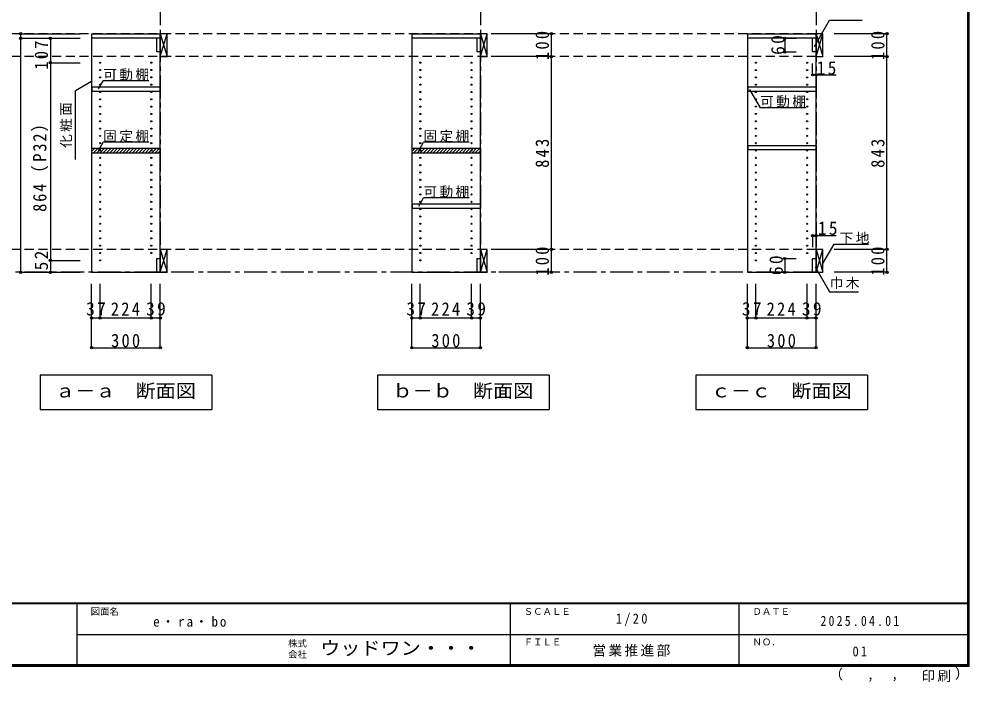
# Model space of a CAD drawing. Units: millimetres at full size, sheet at 1:20. Extents: x -3922 to 3878, y -2932 to 2722.
# Drawn here: x -275 to 3878, y -2932 to -34 of the extents above; entities that cross this region are included whole.
import ezdxf
from ezdxf.enums import TextEntityAlignment as Align

# ---------------------------------------------------------------- set-up
doc = ezdxf.new("R2010")
doc.units = ezdxf.units.MM
doc.header["$LTSCALE"] = 20
doc.header["$PDMODE"] = 32
doc.header["$PDSIZE"] = 10
doc.linetypes.add('CHAIN1', pattern=[8, 5, -1, 1, -1])
doc.linetypes.add('DASHED2', pattern=[3, 2, -1])
for name, color, linetype in [('0-2_本体', 2, 'Continuous'), ('0-3_固定棚', 3, 'Continuous'), ('0-5', 4, 'Continuous'), ('0-7_桟木・巾木', 2, 'Continuous'), ('0-8_引き出し', 3, 'Continuous'), ('0-A_文字', 7, 'Continuous'), ('0-B_寸法', 7, 'Continuous'), ('0-C_ハッチ', 4, 'Continuous'), ('F-1_枠', 6, 'Continuous'), ('F-A_文字', 7, 'Continuous')]:
    doc.layers.add(name, color=color, linetype=linetype)
doc.styles.add('ＭＳ ゴシック', font='')
doc.styles.get('ＭＳ ゴシック').set_extended_font_data('MS Gothic')

msp = doc.modelspace()

# ---------------------------------------------------------------- linework, layer by layer
at = {"layer": '0-2_本体'}
for p, q in [((342.13, -117.95), (42.13, -117.95)), ((342.13, -97.95), (342.13, -117.95)), ((1742.13, -117.95), (1442.13, -117.95)), ((1742.13, -97.95), (1742.13, -117.95)), ((3209.18, -117.95), (2909.18, -117.95)), ((3209.18, -97.95), (3209.18, -117.95))]:
    msp.add_line(p, q, dxfattribs=at)
at = {"layer": '0-3_固定棚', "color": 2}
for p, q in [((45.13, -350.45), (45.13, -330.45)), ((342.13, -350.45), (45.13, -350.45)), ((42.13, -598.95), (342.13, -598.95)), ((342.13, -598.95), (342.13, -618.95)), ((1442.13, -598.95), (1742.13, -598.95)), ((1742.13, -598.95), (1742.13, -618.95)), ((2912.18, -606.45), (2912.18, -586.45)), ((3209.18, -606.45), (2912.18, -606.45)), ((1445.13, -862.45), (1445.13, -842.45)), ((1742.13, -862.45), (1445.13, -862.45))]:
    msp.add_line(p, q, dxfattribs=at)
for points in [[(45.13, -330.45), (342.13, -330.45), (342.13, -350.45)], [(42.13, -598.95), (42.13, -618.95), (342.13, -618.95)], [(1442.13, -598.95), (1442.13, -618.95), (1742.13, -618.95)], [(2912.18, -586.45), (3209.18, -586.45), (3209.18, -606.45)], [(1445.13, -842.45), (1742.13, -842.45), (1742.13, -862.45)]]:
    msp.add_lwpolyline(points, dxfattribs=at)
msp.add_lwpolyline([(3209.18, -350.45), (2912.18, -350.45), (2912.18, -330.45), (3209.18, -330.45)], close=True, dxfattribs=at)
at = {"layer": '0-5', "color": 3}
for p, q in [((42.13, -97.95), (342.13, -97.95)), ((342.13, -117.95), (42.13, -117.95)), ((342.13, -1140.95), (342.13, -97.95)), ((1442.13, -97.95), (1742.13, -97.95)), ((1742.13, -117.95), (1442.13, -117.95)), ((1742.13, -1140.95), (1742.13, -97.95)), ((2909.18, -97.95), (3209.18, -97.95)), ((3209.18, -117.95), (2909.18, -117.95)), ((3209.18, -1140.95), (3209.18, -97.95))]:
    msp.add_line(p, q, dxfattribs=at)
for points in [[(42.13, -97.95), (42.13, -1140.95), (342.13, -1140.95)], [(1442.13, -97.95), (1442.13, -1140.95), (1742.13, -1140.95)], [(2909.18, -97.95), (2909.18, -1140.95), (3209.18, -1140.95)]]:
    msp.add_lwpolyline(points, dxfattribs=at)
at = {"layer": '0-5'}
for centre in [(79.13, -224.95), (303.13, -224.95), (1479.13, -224.95), (1703.13, -224.95), (2946.18, -224.95), (3170.18, -224.95), (79.13, -256.95), (79.13, -288.95), (303.13, -256.95), (303.13, -288.95), (1479.13, -256.95), (1479.13, -288.95), (1703.13, -256.95), (1703.13, -288.95), (2946.18, -256.95), (2946.18, -288.95), (3170.18, -256.95), (3170.18, -288.95), (79.13, -320.95), (303.13, -320.95), (1479.13, -320.95), (1703.13, -320.95), (2946.18, -320.95), (3170.18, -320.95), (79.13, -352.95), (303.13, -352.95), (1479.13, -352.95), (1703.13, -352.95), (2946.18, -352.95), (3170.18, -352.95), (79.13, -384.95), (79.13, -416.95), (303.13, -384.95), (303.13, -416.95), (1479.13, -384.95), (1479.13, -416.95), (1703.13, -384.95), (1703.13, -416.95), (2946.18, -384.95), (2946.18, -416.95), (3170.18, -384.95), (3170.18, -416.95), (79.13, -448.95), (303.13, -448.95), (1479.13, -448.95), (1703.13, -448.95), (2946.18, -448.95), (3170.18, -448.95), (79.13, -480.95), (303.13, -480.95), (1479.13, -480.95), (1703.13, -480.95), (2946.18, -480.95), (3170.18, -480.95), (79.13, -512.95), (303.13, -512.95), (1479.13, -512.95), (1703.13, -512.95), (2946.18, -512.95), (3170.18, -512.95), (79.13, -544.95), (79.13, -576.95), (303.13, -544.95), (303.13, -576.95), (1479.13, -544.95), (1479.13, -576.95), (1703.13, -544.95), (1703.13, -576.95), (2946.18, -544.95), (2946.18, -576.95), (3170.18, -544.95), (3170.18, -576.95), (79.13, -608.95), (303.13, -608.95), (1479.13, -608.95), (1703.13, -608.95), (2946.18, -608.95), (3170.18, -608.95), (79.13, -640.95), (303.13, -640.95), (1479.13, -640.95), (1703.13, -640.95), (2946.18, -640.95), (3170.18, -640.95), (79.13, -672.95), (79.13, -704.95), (303.13, -672.95), (303.13, -704.95), (1479.13, -672.95), (1479.13, -704.95), (1703.13, -672.95), (1703.13, -704.95), (2946.18, -672.95), (2946.18, -704.95), (3170.18, -672.95), (3170.18, -704.95), (79.13, -736.95), (303.13, -736.95), (1479.13, -736.95), (1703.13, -736.95), (2946.18, -736.95), (3170.18, -736.95), (79.13, -768.95), (303.13, -768.95), (1479.13, -768.95), (1703.13, -768.95), (2946.18, -768.95), (3170.18, -768.95), (79.13, -800.95), (79.13, -832.95), (303.13, -800.95), (303.13, -832.95), (1479.13, -800.95), (1479.13, -832.95), (1703.13, -800.95), (1703.13, -832.95), (2946.18, -800.95), (2946.18, -832.95), (3170.18, -800.95), (3170.18, -832.95), (79.13, -864.95), (303.13, -864.95), (1479.13, -864.95), (1703.13, -864.95), (2946.18, -864.95), (3170.18, -864.95), (79.13, -896.95), (303.13, -896.95), (1479.13, -896.95), (1703.13, -896.95), (2946.18, -896.95), (3170.18, -896.95), (79.13, -928.95), (303.13, -928.95), (1479.13, -928.95), (1703.13, -928.95), (2946.18, -928.95), (3170.18, -928.95), (79.13, -960.95), (79.13, -992.95), (303.13, -960.95), (303.13, -992.95), (1479.13, -960.95), (1479.13, -992.95), (1703.13, -960.95), (1703.13, -992.95), (2946.18, -960.95), (2946.18, -992.95), (3170.18, -960.95), (3170.18, -992.95), (79.13, -1024.95), (303.13, -1024.95), (1479.13, -1024.95), (1703.13, -1024.95), (2946.18, -1024.95), (3170.18, -1024.95), (79.13, -1056.95), (303.13, -1056.95), (1479.13, -1056.95), (1703.13, -1056.95), (2946.18, -1056.95), (3170.18, -1056.95), (79.13, -1088.95), (1479.13, -1088.95), (2946.18, -1088.95)]:
    msp.add_circle(centre, 2.5, dxfattribs=at)
at = {"layer": '0-7_桟木・巾木'}
for p, q in [((342.13, -117.95), (327.13, -117.95)), ((327.13, -177.95), (327.13, -117.95)), ((342.13, -117.95), (342.13, -158.95)), ((1742.13, -117.95), (1727.13, -117.95)), ((1727.13, -177.95), (1727.13, -117.95)), ((1742.13, -117.95), (1742.13, -158.95)), ((3209.18, -117.95), (3194.18, -117.95)), ((3194.18, -177.95), (3194.18, -117.95)), ((3209.18, -117.95), (3209.18, -158.95)), ((327.13, -1080.95), (342.13, -1080.95)), ((342.13, -1080.95), (342.13, -1140.95)), ((1727.13, -1080.95), (1742.13, -1080.95)), ((1742.13, -1080.95), (1742.13, -1140.95)), ((3194.18, -1080.95), (3209.18, -1080.95)), ((3209.18, -1080.95), (3209.18, -1140.95))]:
    msp.add_line(p, q, dxfattribs=at)
for points in [[(342.13, -177.95), (330.64, -177.95), (327.13, -177.95)], [(1742.13, -177.95), (1730.64, -177.95), (1727.13, -177.95)], [(3209.18, -177.95), (3197.69, -177.95), (3194.18, -177.95)], [(342.13, -1140.95), (327.13, -1140.95), (327.13, -1080.95)], [(1742.13, -1140.95), (1727.13, -1140.95), (1727.13, -1080.95)], [(3209.18, -1140.95), (3194.18, -1140.95), (3194.18, -1080.95)]]:
    msp.add_lwpolyline(points, dxfattribs=at)
at = {"layer": '0-8_引き出し'}
for p, q in [((342.13, -97.95), (342.13, -197.95)), ((372.13, -97.95), (342.13, -97.95)), ((372.13, -197.95), (372.13, -97.95)), ((1742.13, -97.95), (1742.13, -197.95)), ((1772.13, -97.95), (1742.13, -97.95)), ((1772.13, -197.95), (1772.13, -97.95)), ((3209.18, -97.95), (3209.18, -197.95)), ((3239.18, -97.95), (3209.18, -97.95)), ((3239.18, -197.95), (3239.18, -97.95)), ((342.13, -197.95), (372.13, -197.95)), ((1742.13, -197.95), (1772.13, -197.95)), ((3209.18, -197.95), (3239.18, -197.95)), ((342.13, -1040.95), (342.13, -1140.95)), ((372.13, -1040.95), (342.13, -1040.95)), ((372.13, -1140.95), (372.13, -1040.95)), ((1742.13, -1040.95), (1742.13, -1140.95)), ((1772.13, -1040.95), (1742.13, -1040.95)), ((1772.13, -1140.95), (1772.13, -1040.95)), ((3209.18, -1040.95), (3209.18, -1140.95)), ((3239.18, -1040.95), (3209.18, -1040.95)), ((3239.18, -1140.95), (3239.18, -1040.95)), ((342.13, -1140.95), (372.13, -1140.95)), ((1742.13, -1140.95), (1772.13, -1140.95)), ((3209.18, -1140.95), (3239.18, -1140.95))]:
    msp.add_line(p, q, dxfattribs=at)
at = {"layer": '0-8_引き出し', "color": 7}
for p, q in [((342.13, -197.95), (372.13, -97.95)), ((342.13, -97.95), (372.13, -197.95)), ((1742.13, -197.95), (1772.13, -97.95)), ((1742.13, -97.95), (1772.13, -197.95)), ((3209.18, -197.95), (3239.18, -97.95)), ((3209.18, -97.95), (3239.18, -197.95)), ((342.13, -1140.95), (372.13, -1040.95)), ((342.13, -1040.95), (372.13, -1140.95)), ((1742.13, -1140.95), (1772.13, -1040.95)), ((1742.13, -1040.95), (1772.13, -1140.95)), ((3209.18, -1140.95), (3239.18, -1040.95)), ((3209.18, -1040.95), (3239.18, -1140.95))]:
    msp.add_line(p, q, dxfattribs=at)
at = {"layer": '0-A_文字', "linetype": 'CHAIN1'}
for p, q in [((342.13, 1159.05), (342.13, -1140.95)), ((1742.13, 1159.05), (1742.13, -1140.95)), ((3209.18, 1159.05), (3209.18, -1140.95)), ((3209.18, -1140.95), (-2937.87, -1140.95))]:
    msp.add_line(p, q, dxfattribs=at)
at = {"layer": '0-A_文字'}
for p, q in [((3202.51, -153.42), (3268.62, -38.91)), ((3268.62, -38.91), (3410.85, -38.91)), ((42.13, -307.02), (-27.87, -347.43)), ((72.43, -339.51), (92.9, -304.05)), ((292.9, -304.05), (92.9, -304.05)), ((-27.87, -647.43), (-27.87, -347.43)), ((2918.64, -341.75), (2964.76, -421.64)), ((3164.76, -421.64), (2964.76, -421.64)), ((72.43, -608.01), (92.9, -572.55)), ((292.9, -572.55), (92.9, -572.55)), ((1472.43, -608.01), (1492.9, -572.55)), ((1692.9, -572.55), (1492.9, -572.55)), ((1472.43, -851.51), (1492.9, -816.05)), ((1692.9, -816.05), (1492.9, -816.05)), ((3239.18, -1102.64), (3287.95, -1018.17)), ((3287.95, -1018.17), (3438.48, -1018.17)), ((567.13, -1590.95), (567.13, -1740.95)), ((2042.13, -1590.95), (2042.13, -1740.95)), ((3434.18, -1590.95), (3434.18, -1740.95)), ((-182.87, -1740.95), (567.13, -1740.95)), ((1292.13, -1740.95), (2042.13, -1740.95)), ((2684.18, -1740.95), (3434.18, -1740.95))]:
    msp.add_line(p, q, dxfattribs=at)
for points in [[(3205.37, -1117.22), (3268.62, -1226.77), (3394.65, -1226.77)], [(567.13, -1590.95), (-182.87, -1590.95), (-182.87, -1740.95)], [(2042.13, -1590.95), (1292.13, -1590.95), (1292.13, -1740.95)], [(3434.18, -1590.95), (2684.18, -1590.95), (2684.18, -1740.95)]]:
    msp.add_lwpolyline(points, dxfattribs=at)
at = {"layer": '0-B_寸法', "color": 4, "linetype": 'DASHED2'}
for p, q in [((3209.18, -97.95), (-2937.87, -97.95)), ((3209.18, -197.95), (-2937.87, -197.95)), ((3209.18, -1040.95), (-2937.87, -1040.95))]:
    msp.add_line(p, q, dxfattribs=at)
at = {"layer": '0-B_寸法', "color": 4}
for p, q in [((-267.87, -117.95), (-267.87, -97.95)), ((-267.87, -97.95), (-7.87, -97.95)), ((-267.87, -1140.95), (-267.87, -117.95)), ((-267.87, -117.95), (-7.87, -117.95)), ((-137.87, -117.95), (-7.87, -117.95)), ((-137.87, -117.95), (-137.87, -224.95)), ((2052.13, -97.95), (1822.13, -97.95)), ((2052.13, -197.95), (2052.13, -97.95)), ((3072.18, -117.95), (3072.18, -177.95)), ((3072.18, -117.95), (3122.18, -117.95)), ((3519.18, -97.95), (3289.18, -97.95)), ((3519.18, -197.95), (3519.18, -97.95)), ((2052.13, -197.95), (1822.13, -197.95)), ((2052.13, -1040.95), (2052.13, -197.95)), ((3072.18, -177.95), (3122.18, -177.95)), ((3519.18, -197.95), (3289.18, -197.95)), ((3519.18, -1040.95), (3519.18, -197.95)), ((-137.87, -224.95), (-7.87, -224.95)), ((-137.87, -224.95), (-137.87, -1088.95)), ((3194.18, -277.95), (3194.18, -227.95)), ((3209.18, -277.95), (3209.18, -227.95)), ((3194.18, -277.95), (3297.6, -277.95)), ((3194.18, -980.95), (3194.18, -1030.95)), ((3194.18, -980.95), (3297.64, -980.95)), ((3209.18, -980.95), (3209.18, -1030.95)), ((2052.13, -1040.95), (1822.13, -1040.95)), ((2052.13, -1140.95), (2052.13, -1040.95)), ((3519.18, -1040.95), (3289.18, -1040.95)), ((3519.18, -1140.95), (3519.18, -1040.95)), ((-137.87, -1088.95), (-7.87, -1088.95)), ((-137.87, -1088.95), (-137.87, -1140.95)), ((3072.18, -1080.95), (3072.18, -1140.95)), ((3072.18, -1080.95), (3122.18, -1080.95)), ((-267.87, -1140.95), (-7.87, -1140.95)), ((-137.87, -1140.95), (-7.87, -1140.95)), ((2052.13, -1140.95), (1822.13, -1140.95)), ((3072.18, -1140.95), (3122.18, -1140.95)), ((3519.18, -1140.95), (3289.18, -1140.95)), ((42.13, -1340.95), (42.13, -1190.95)), ((79.13, -1340.95), (79.13, -1190.95)), ((303.13, -1340.95), (303.13, -1190.95)), ((342.13, -1340.95), (342.13, -1190.95)), ((1442.13, -1340.95), (1442.13, -1190.95)), ((1479.13, -1340.95), (1479.13, -1190.95)), ((1703.13, -1340.95), (1703.13, -1190.95)), ((1742.13, -1340.95), (1742.13, -1190.95)), ((2909.18, -1340.95), (2909.18, -1190.95)), ((2946.18, -1340.95), (2946.18, -1190.95)), ((3170.18, -1340.95), (3170.18, -1190.95)), ((3209.18, -1340.95), (3209.18, -1190.95)), ((42.13, -1470.95), (42.13, -1340.95)), ((42.13, -1340.95), (79.13, -1340.95)), ((79.13, -1340.95), (303.13, -1340.95)), ((303.13, -1340.95), (342.13, -1340.95)), ((342.13, -1470.95), (342.13, -1340.95)), ((1442.13, -1470.95), (1442.13, -1340.95)), ((1442.13, -1340.95), (1479.13, -1340.95)), ((1479.13, -1340.95), (1703.13, -1340.95)), ((1703.13, -1340.95), (1742.13, -1340.95)), ((1742.13, -1470.95), (1742.13, -1340.95)), ((2909.18, -1470.95), (2909.18, -1340.95)), ((2909.18, -1340.95), (2946.18, -1340.95)), ((2946.18, -1340.95), (3170.18, -1340.95)), ((3170.18, -1340.95), (3209.18, -1340.95)), ((3209.18, -1470.95), (3209.18, -1340.95)), ((42.13, -1470.95), (342.13, -1470.95)), ((1442.13, -1470.95), (1742.13, -1470.95)), ((2909.18, -1470.95), (3209.18, -1470.95))]:
    msp.add_line(p, q, dxfattribs=at)
at = {"layer": '0-B_寸法'}
for p in [(-267.87, -97.95), (-267.87, -117.95), (-137.87, -117.95), (2052.13, -97.95), (3072.18, -117.95), (3519.18, -97.95), (2052.13, -197.95), (3072.18, -177.95), (3519.18, -197.95), (-137.87, -224.95), (3194.18, -277.95), (3209.18, -277.95), (3194.18, -980.95), (3209.18, -980.95), (2052.13, -1040.95), (3519.18, -1040.95), (3072.18, -1080.95), (-137.87, -1088.95), (-267.87, -1140.95), (-137.87, -1140.95), (2052.13, -1140.95), (3072.18, -1140.95), (3519.18, -1140.95), (42.13, -1340.95), (79.13, -1340.95), (303.13, -1340.95), (342.13, -1340.95), (1442.13, -1340.95), (1479.13, -1340.95), (1703.13, -1340.95), (1742.13, -1340.95), (2909.18, -1340.95), (2946.18, -1340.95), (3170.18, -1340.95), (3209.18, -1340.95), (42.13, -1470.95), (342.13, -1470.95), (1442.13, -1470.95), (1742.13, -1470.95), (2909.18, -1470.95), (3209.18, -1470.95)]:
    msp.add_point(p, dxfattribs=at)
at = {"layer": '0-C_ハッチ'}
for p, q in [((42.13, -613.46), (56.65, -598.95)), ((50.79, -618.95), (70.79, -598.95)), ((64.93, -618.95), (84.93, -598.95)), ((79.07, -618.95), (99.07, -598.95)), ((93.21, -618.95), (113.21, -598.95)), ((107.36, -618.95), (127.36, -598.95)), ((121.5, -618.95), (141.5, -598.95)), ((135.64, -618.95), (155.64, -598.95)), ((149.78, -618.95), (169.78, -598.95)), ((163.93, -618.95), (183.93, -598.95)), ((178.07, -618.95), (198.07, -598.95)), ((192.21, -618.95), (212.21, -598.95)), ((206.35, -618.95), (226.35, -598.95)), ((220.49, -618.95), (240.49, -598.95)), ((234.64, -618.95), (254.64, -598.95)), ((248.78, -618.95), (268.78, -598.95)), ((262.92, -618.95), (282.92, -598.95)), ((277.06, -618.95), (297.06, -598.95)), ((291.2, -618.95), (311.2, -598.95)), ((305.35, -618.95), (325.35, -598.95)), ((319.49, -618.95), (339.49, -598.95)), ((333.63, -618.95), (342.13, -610.45)), ((1442.13, -613.46), (1456.65, -598.95)), ((1450.79, -618.95), (1470.79, -598.95)), ((1464.93, -618.95), (1484.93, -598.95)), ((1479.07, -618.95), (1499.07, -598.95)), ((1493.21, -618.95), (1513.21, -598.95)), ((1507.36, -618.95), (1527.36, -598.95)), ((1521.5, -618.95), (1541.5, -598.95)), ((1535.64, -618.95), (1555.64, -598.95)), ((1549.78, -618.95), (1569.78, -598.95)), ((1563.93, -618.95), (1583.93, -598.95)), ((1578.07, -618.95), (1598.07, -598.95)), ((1592.21, -618.95), (1612.21, -598.95)), ((1606.35, -618.95), (1626.35, -598.95)), ((1620.49, -618.95), (1640.49, -598.95)), ((1634.64, -618.95), (1654.64, -598.95)), ((1648.78, -618.95), (1668.78, -598.95)), ((1662.92, -618.95), (1682.92, -598.95)), ((1677.06, -618.95), (1697.06, -598.95)), ((1691.2, -618.95), (1711.2, -598.95)), ((1705.35, -618.95), (1725.35, -598.95)), ((1719.49, -618.95), (1739.49, -598.95)), ((1733.63, -618.95), (1742.13, -610.45))]:
    msp.add_line(p, q, dxfattribs=at)
at = {"layer": 'F-1_枠'}
for p, q in [((3871.3, 2722.29), (3871.3, -2864.37)), ((3874.63, 2722.29), (3874.63, -2864.37)), ((3877.97, 2722.29), (3877.97, -2864.37)), ((3877.97, -2587.71), (-3922.03, -2587.71)), ((3877.97, -2591.04), (-3922.03, -2591.04)), ((-22.03, -2591.04), (-22.03, -2857.71)), ((1871.3, -2591.04), (1871.3, -2857.71)), ((2871.3, -2591.04), (2871.3, -2857.71)), ((-22.03, -2724.37), (3871.3, -2724.38)), ((3877.97, -2857.71), (-3922.03, -2857.71)), ((3877.97, -2861.04), (-3922.03, -2861.04)), ((3877.97, -2864.37), (-3922.03, -2864.37))]:
    msp.add_line(p, q, dxfattribs=at)

# ---------------------------------------------------------------- texts
at = {"layer": '0-A_文字', "style": 'ＭＳ ゴシック', "width": 1.1}
for s, p in [('ａ－ａ\u3000断面図', (-117.87, -1705.95)), ('ｂ－ｂ\u3000断面図', (1357.13, -1705.95)), ('ｃ－ｃ\u3000断面図', (2749.18, -1705.95))]:
    msp.add_text(s, height=58.65, dxfattribs=at).set_placement(p, align=Align.BOTTOM_LEFT)
at = {"layer": '0-A_文字', "char_height": 43.99, "attachment_point": 7, "style": 'ＭＳ ゴシック'}
for s, insert in [('\\T1.17;可動棚', (92.9, -304.05)), ('\\T1.17;可動棚', (2964.76, -421.64)), ('\\T1.17;固定棚', (92.9, -572.55)), ('\\T1.17;固定棚', (1492.9, -572.55)), ('\\T1.17;可動棚', (1492.9, -816.05)), ('\\T1.17;下地', (3312.45, -1018.17)), ('\\T1.17;巾木', (3268.62, -1214.82))]:
    msp.add_mtext(s, dxfattribs=dict(at, insert=insert))
at = {"layer": '0-A_文字', "insert": (-42.87, -597.43), "char_height": 43.99, "attachment_point": 7, "rotation": 90, "style": 'ＭＳ ゴシック'}
msp.add_mtext('\\T1.17;化粧面', dxfattribs=at)
at = {"layer": '0-B_寸法', "char_height": 58.65, "attachment_point": 7, "rotation": 90, "style": 'ＭＳ ゴシック'}
for s, insert in [('\\T1.27;\\W0.9;100', (2042.13, -212.95)), ('\\T1.27;\\W0.95;60', (3072.18, -190.45)), ('\\T1.27;\\W0.9;100', (3509.18, -212.95)), ('\\T1.27;\\W0.9;107', (-147.87, -255.27)), ('\\T1.22;\\W0.9;864（P32）', (-147.87, -876.95)), ('\\T1.27;\\W0.9;843', (2042.13, -684.45)), ('\\T1.27;\\W0.9;843', (3509.18, -684.45)), ('\\T1.27;\\W0.9;100', (2042.13, -1155.95)), ('\\T1.27;\\W0.9;100', (3509.18, -1155.95)), ('\\T1.27;\\W0.95;52', (-147.87, -1132.68)), ('\\T1.27;\\W0.95;60', (3064.57, -1153.45))]:
    msp.add_mtext(s, dxfattribs=dict(at, insert=insert))
at = {"layer": '0-B_寸法', "char_height": 58.65, "attachment_point": 7, "style": 'ＭＳ ゴシック'}
for s, insert in [('\\T1.27;\\W0.95;15', (3212.08, -277.95)), ('\\T1.27;\\W0.95;15', (3217.1, -978.48)), ('\\T1.27;\\W0.95;37', (18.13, -1330.95)), ('\\T1.27;\\W0.9;224', (126.13, -1330.95)), ('\\T1.27;\\W0.95;39', (280.13, -1330.95)), ('\\T1.27;\\W0.95;37', (1418.13, -1330.95)), ('\\T1.27;\\W0.9;224', (1526.13, -1330.95)), ('\\T1.27;\\W0.95;39', (1680.13, -1330.95)), ('\\T1.27;\\W0.95;37', (2885.18, -1330.95)), ('\\T1.27;\\W0.9;224', (2993.18, -1330.95)), ('\\T1.27;\\W0.95;39', (3147.18, -1330.95)), ('\\T1.27;\\W0.9;300', (127.13, -1469.74)), ('\\T1.27;\\W0.9;300', (1527.13, -1469.74)), ('\\T1.27;\\W0.9;300', (2994.18, -1469.74))]:
    msp.add_mtext(s, dxfattribs=dict(at, insert=insert))
at = {"layer": 'F-A_文字', "style": 'ＭＳ ゴシック'}
for s, height, p in [('図面名', 29.33, (37.97, -2647.71)), ('ＳＣＡＬＥ', 29.33, (1931.3, -2647.71)), ('ＤＡＴＥ', 29.33, (2931.3, -2647.71)), ('株式', 29.33, (901.3, -2787.04)), ('ＦＩＬＥ', 29.33, (1931.3, -2781.04)), ('ＮＯ．', 29.33, (2931.3, -2781.04)), ('会社', 29.33, (901.3, -2835.04)), ('（', 43.99, (3267.32, -2933.25)), ('）', 43.99, (3816.9, -2930.46)), (',', 43.99, (3432.15, -2933.25)), (',', 43.99, (3538.1, -2931.39))]:
    msp.add_text(s, height=height, dxfattribs=at).set_placement(p, align=Align.BOTTOM_LEFT)
at = {"layer": 'F-A_文字', "style": 'ＭＳ ゴシック', "width": 1.1}
msp.add_text('ウッドワン・・・', height=58.65, dxfattribs=at).set_placement((1041.3, -2831.04), align=Align.BOTTOM_LEFT)
at = {"layer": 'F-A_文字', "char_height": 43.99, "attachment_point": 7, "style": 'ＭＳ ゴシック'}
for s, insert in [('\\T1.28;\\W0.95;e・ra・bo', (311.3, -2691.04)), ('\\T1.38;\\W0.9;1/20', (2333.8, -2687.71)), ('\\T1.39;\\W0.85;2025.04.01', (3228.8, -2687.71)), ('\\T1.17;営業推進部', (2231.3, -2821.04)), ('\\T1.36;\\W0.9;01', (3368.8, -2821.04)), ('\\T1.17;印刷', (3670.07, -2932.32))]:
    msp.add_mtext(s, dxfattribs=dict(at, insert=insert))

doc.saveas('drawing.dxf')
